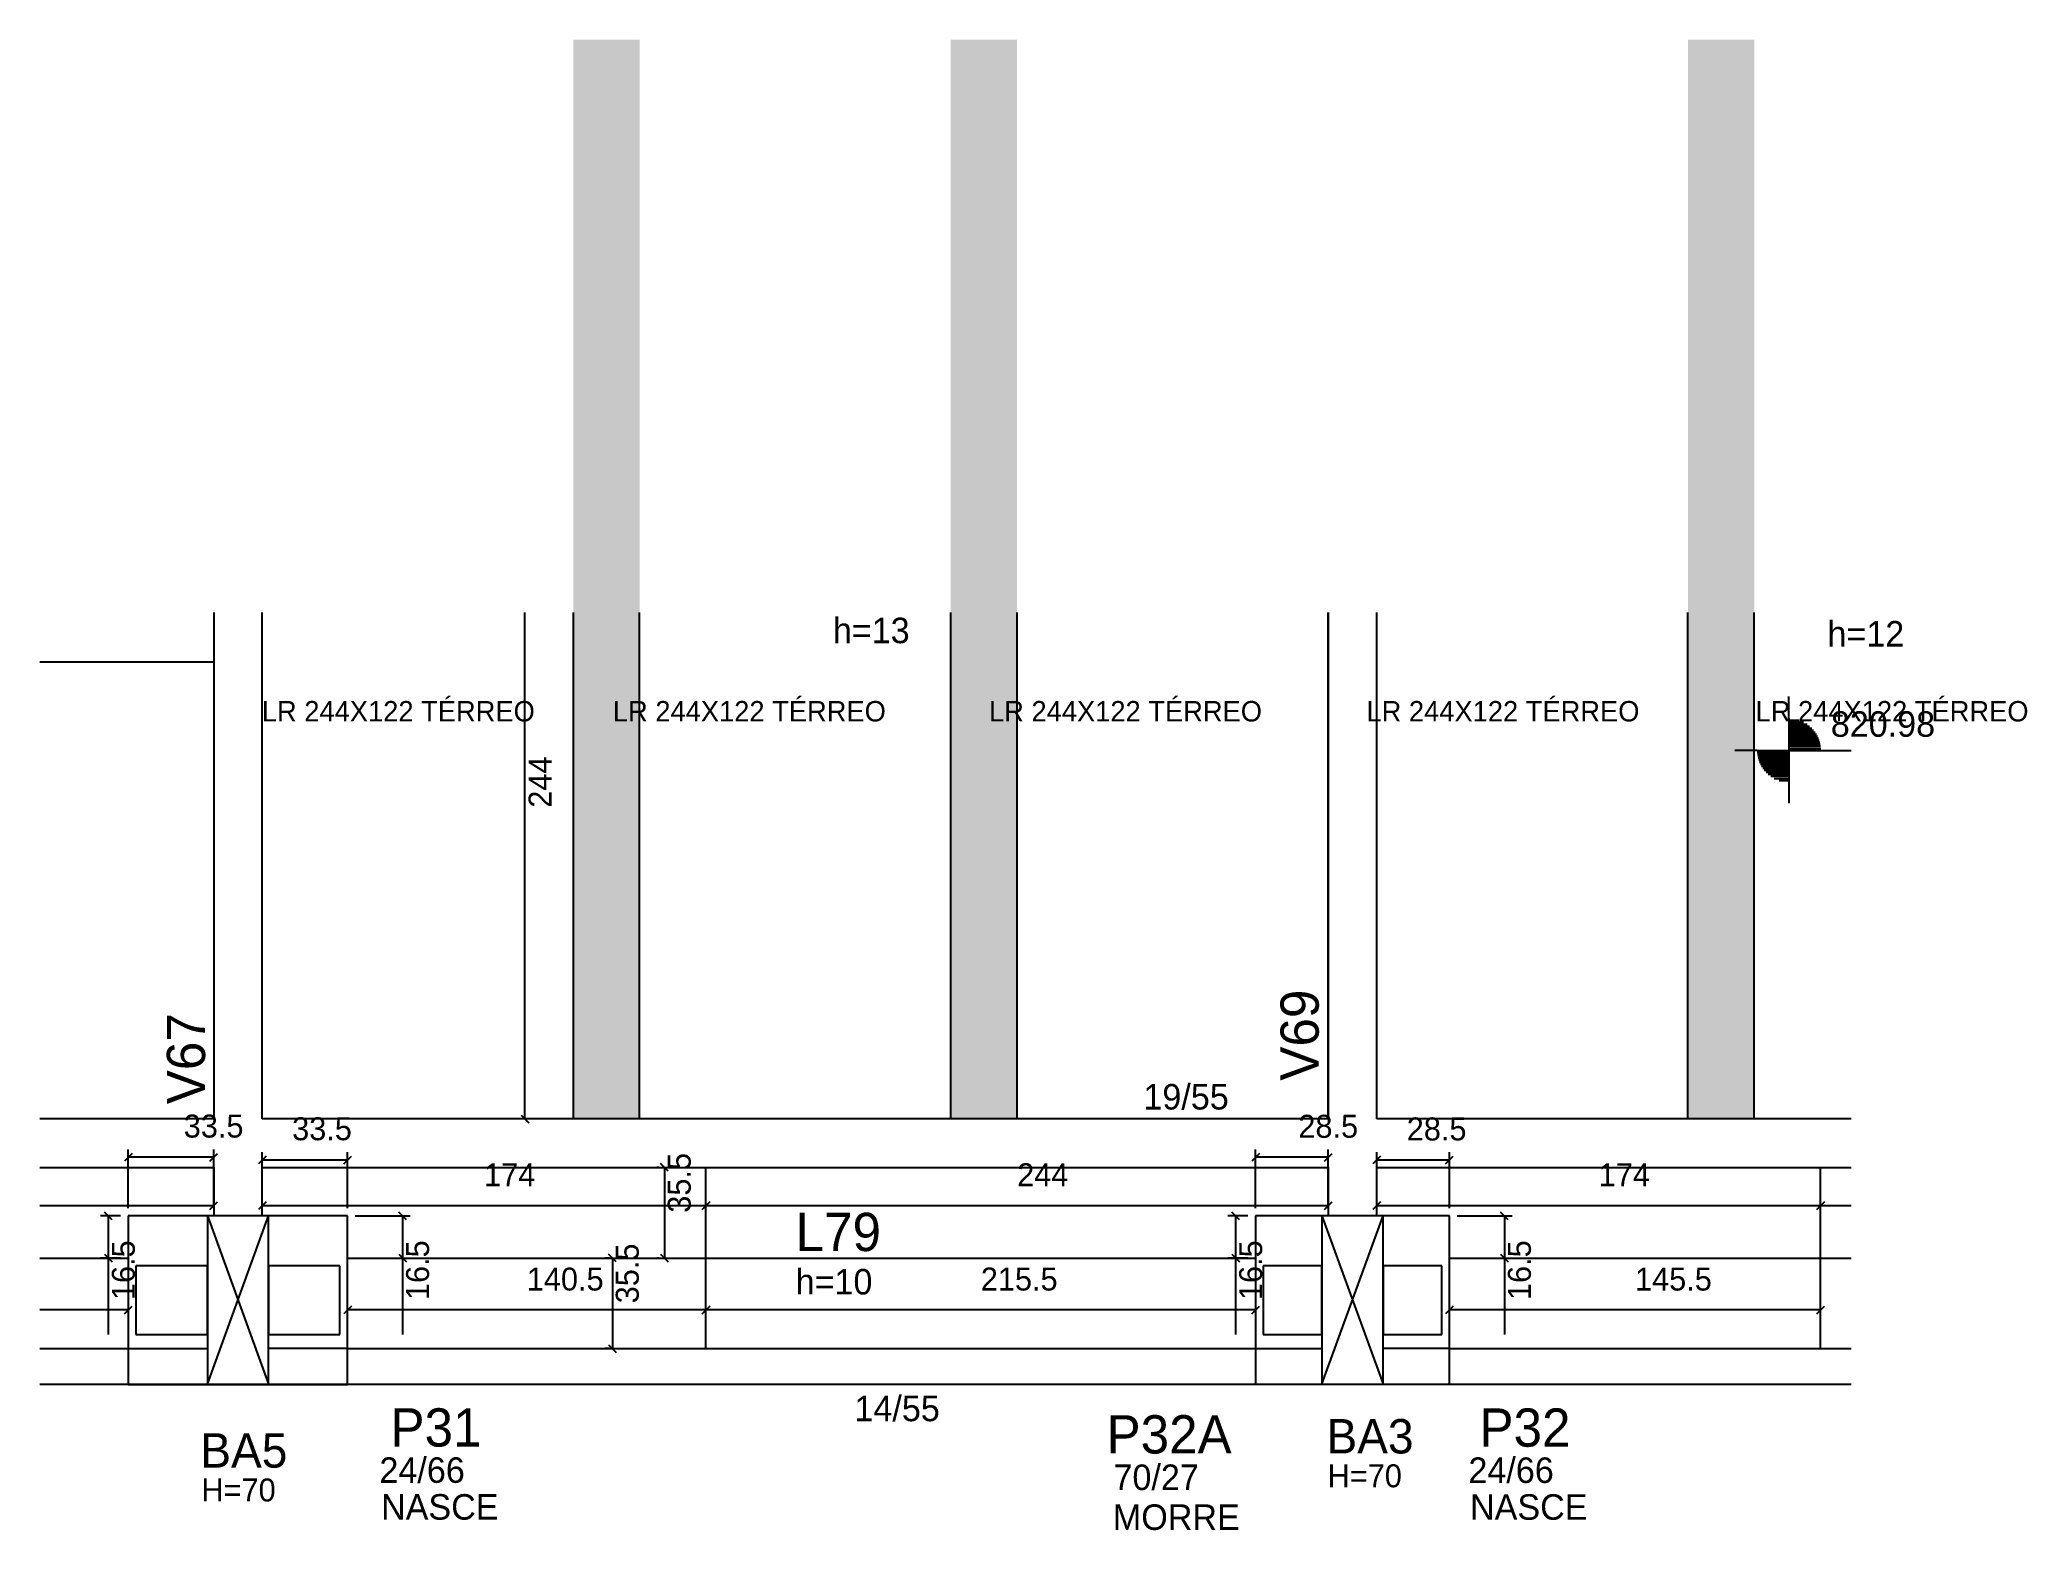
# Model space of a CAD drawing. Header units: metres. Extents: x 5488 to 6267, y 1923 to 2507.
import ezdxf

# ---------------------------------------------------------------- set-up
doc = ezdxf.new("R2010")
doc.units = ezdxf.units.M
for name, color, linetype in [('1', 7, 'Continuous'), ('3', 7, 'Continuous'), ('4', 7, 'Continuous'), ('7', 7, 'Continuous'), ('AUX00', 7, 'Continuous'), ('Hachura', 7, 'Continuous'), ('Painéis', 7, 'Continuous')]:
    doc.layers.add(name, color=color, linetype=linetype)

msp = doc.modelspace()

# ---------------------------------------------------------------- hatches: boundary and pattern name
at = {"layer": 'Hachura'}
h = msp.add_hatch(color=7, dxfattribs=at)
h.dxf.hatch_style = 1
h.paths.add_polyline_path([(5697.16, 2084.17), (5723.16, 2084.17), (5723.16, 2507.17), (5697.16, 2507.17), (5697.16, 2084.17)])
h = msp.add_hatch(color=7, dxfattribs=at)
h.dxf.hatch_style = 1
h.paths.add_polyline_path([(5845.16, 2084.17), (5871.16, 2084.17), (5871.16, 2507.17), (5845.16, 2507.17), (5845.16, 2084.17)])
h = msp.add_hatch(color=7, dxfattribs=at)
h.dxf.hatch_style = 1
h.paths.add_polyline_path([(6134.16, 2084.17), (6160.16, 2084.17), (6160.16, 2507.17), (6134.16, 2507.17), (6134.16, 2084.17)])

# ---------------------------------------------------------------- linework, layer by layer
at = {"layer": '1', "color": 1, "lineweight": 25}
for p, q in [((5553.66, 1980.17), (5577.66, 2046.17)), ((5553.66, 2046.17), (5577.66, 1980.17)), ((5990.66, 1980.17), (6014.66, 2046.17)), ((5990.66, 2046.17), (6014.66, 1980.17))]:
    msp.add_line(p, q, dxfattribs=at)
at = {"layer": '3', "color": 3, "lineweight": 25}
for p, q in [((6173.77, 2241.15), (6173.77, 2249.73)), ((6173.77, 2241.15), (6173.77, 2216.15)), ((6173.77, 2240.54), (6177.62, 2240.54)), ((6173.77, 2239.75), (6179.52, 2239.75)), ((6173.77, 2238.95), (6180.84, 2238.95)), ((6173.77, 2238.16), (6181.88, 2238.16)), ((6173.77, 2237.37), (6182.72, 2237.37)), ((6173.77, 2236.57), (6183.43, 2236.57)), ((6161.27, 2228.65), (6152.56, 2228.65)), ((6161.27, 2228.65), (6186.27, 2228.65)), ((6173.77, 2235.78), (6184.03, 2235.78)), ((6173.77, 2234.99), (6184.54, 2234.99)), ((6173.77, 2234.2), (6184.97, 2234.2)), ((6173.77, 2233.4), (6185.33, 2233.4)), ((6173.77, 2232.61), (6185.62, 2232.61)), ((6173.77, 2231.82), (6185.86, 2231.82)), ((6173.77, 2231.02), (6186.04, 2231.02)), ((6173.77, 2230.23), (6186.17, 2230.23)), ((6173.77, 2229.44), (6186.27, 2229.44)), ((6186.27, 2228.65), (6198.16, 2228.65)), ((6173.77, 2227.85), (6161.27, 2227.85)), ((6173.77, 2227.06), (6161.37, 2227.06)), ((6173.77, 2226.27), (6161.5, 2226.27)), ((6173.77, 2225.47), (6161.68, 2225.47)), ((6173.77, 2224.68), (6161.91, 2224.68)), ((6173.77, 2223.89), (6162.21, 2223.89)), ((6173.77, 2223.1), (6162.57, 2223.1)), ((6173.77, 2222.3), (6163, 2222.3)), ((6173.77, 2221.51), (6163.51, 2221.51)), ((6173.77, 2220.72), (6164.1, 2220.72)), ((6173.77, 2219.92), (6164.81, 2219.92)), ((6173.77, 2219.13), (6165.66, 2219.13)), ((6173.77, 2218.34), (6166.7, 2218.34)), ((6173.77, 2217.55), (6168.02, 2217.55)), ((6173.77, 2216.75), (6169.92, 2216.75)), ((6173.77, 2216.15), (6173.77, 2207.93)), ((5487.95, 1994.17), (5522.66, 1994.17)), ((5522.66, 1994.17), (5553.66, 1994.17)), ((5608.66, 1994.17), (5577.66, 1994.17)), ((5608.66, 1994.17), (5964.66, 1994.17)), ((5964.66, 1994.17), (5990.66, 1994.17)), ((6040.66, 1994.17), (6014.66, 1994.17)), ((6040.66, 1994.17), (6198.16, 1994.17)), ((5487.95, 1980.17), (5553.66, 1980.17)), ((5577.66, 1980.17), (5993.16, 1980.17)), ((6012.16, 1980.17), (6198.16, 1980.17))]:
    msp.add_line(p, q, dxfattribs=at)
for points in [[(5556.16, 2282.65), (5556.16, 2084.17)], [(5575.16, 2084.17), (5575.16, 2282.65)], [(5993.16, 2282.65), (5993.16, 2084.17)], [(6012.16, 2084.17), (6012.16, 2282.65)], [(5556.16, 2084.17), (5487.95, 2084.17)], [(5993.16, 2084.17), (5575.16, 2084.17)], [(6198.16, 2084.17), (6012.16, 2084.17)], [(5487.95, 2065.17), (5556.16, 2065.17)], [(5556.16, 2065.17), (5556.16, 2046.17)], [(5575.16, 2065.17), (5993.16, 2065.17)], [(5575.16, 2046.17), (5575.16, 2065.17)], [(5993.16, 2065.17), (5993.16, 2046.17)], [(6012.16, 2065.17), (6198.16, 2065.17)], [(6012.16, 2046.17), (6012.16, 2065.17)], [(5608.66, 2046.16), (5522.66, 2046.16)], [(5522.66, 2046.16), (5522.66, 1980.16)], [(5608.66, 1980.16), (5608.66, 2046.16)], [(6040.66, 2046.17), (5964.66, 2046.17)], [(5964.66, 2046.17), (5964.66, 1980.17)], [(6040.66, 1980.17), (6040.66, 2046.17)], [(5522.66, 1980.16), (5608.66, 1980.16)], [(5964.66, 1980.17), (6040.66, 1980.17)]]:
    msp.add_lwpolyline(points, dxfattribs=at)
at = {"layer": '7', "color": 7, "lineweight": 25}
for points in [[(5577.66, 2046.17), (5553.66, 2046.17)], [(5553.66, 2046.17), (5553.66, 1980.17)], [(5577.66, 1980.17), (5577.66, 2046.17)], [(6014.66, 2046.17), (5990.66, 2046.17)], [(5990.66, 2046.17), (5990.66, 1980.17)], [(6014.66, 1980.17), (6014.66, 2046.17)], [(5553.66, 2026.67), (5525.66, 2026.67)], [(5525.66, 2026.67), (5525.66, 1999.67)], [(5553.66, 1999.67), (5553.66, 2026.67)], [(5605.66, 2026.67), (5577.66, 2026.67)], [(5577.66, 2026.67), (5577.66, 1999.67)], [(5605.66, 1999.67), (5605.66, 2026.67)], [(5990.66, 2026.67), (5967.66, 2026.67)], [(5967.66, 2026.67), (5967.66, 1999.67)], [(5990.66, 1999.67), (5990.66, 2026.67)], [(6037.66, 2026.67), (6014.66, 2026.67)], [(6014.66, 2026.67), (6014.66, 1999.67)], [(6037.66, 1999.67), (6037.66, 2026.67)], [(5525.66, 1999.67), (5553.66, 1999.67)], [(5577.66, 1999.67), (5605.66, 1999.67)], [(5967.66, 1999.67), (5990.66, 1999.67)], [(6014.66, 1999.67), (6037.66, 1999.67)], [(5553.66, 1980.17), (5577.66, 1980.17)], [(5990.66, 1980.17), (6014.66, 1980.17)]]:
    msp.add_lwpolyline(points, dxfattribs=at)
at = {"layer": 'Painéis', "color": 4, "lineweight": 25}
for p, q in [((5678.17, 2084.17), (5678.17, 2282.65)), ((5522.66, 2049.17), (5522.66, 2072.19)), ((5556.16, 2069.19), (5522.66, 2069.19)), ((5556.16, 2049.17), (5556.16, 2072.19)), ((5575.16, 2049.17), (5575.16, 2071.15)), ((5575.16, 2068.15), (5608.66, 2068.15)), ((5608.66, 2049.17), (5608.66, 2071.15)), ((5730.63, 2065.17), (5729.87, 2065.17)), ((5732.87, 2065.17), (5732.87, 2029.67)), ((5964.66, 2049.17), (5964.66, 2072.19)), ((5993.16, 2069.19), (5964.66, 2069.19)), ((5993.16, 2049.17), (5993.16, 2072.19)), ((6012.16, 2049.17), (6012.16, 2071.15)), ((6012.16, 2068.15), (6040.66, 2068.15)), ((6040.66, 2049.17), (6040.66, 2071.15)), ((5487.95, 2050.23), (5556.16, 2050.23)), ((5575.16, 2050.23), (5749.16, 2050.23)), ((5749.16, 2050.23), (5993.16, 2050.23)), ((6012.16, 2050.23), (6186.16, 2050.23)), ((6186.16, 2050.23), (6198.16, 2050.23)), ((5519.66, 2046.16), (5511.82, 2046.16)), ((5514.82, 2046.16), (5514.82, 2029.66)), ((5611.66, 2046.16), (5633.18, 2046.16)), ((5630.18, 2046.16), (5630.18, 2029.67)), ((5961.66, 2046.17), (5953.82, 2046.17)), ((5956.82, 2046.17), (5956.82, 2029.67)), ((6043.66, 2046.17), (6065.18, 2046.17)), ((6062.18, 2046.17), (6062.18, 2029.67)), ((5519.66, 2029.66), (5511.82, 2029.66)), ((5514.82, 2029.66), (5514.82, 1999.69)), ((5611.66, 2029.67), (5633.18, 2029.67)), ((5630.18, 2029.67), (5630.18, 1999.69)), ((5711.38, 2029.67), (5709.5, 2029.67)), ((5712.5, 2029.67), (5712.5, 1994.17)), ((5730.63, 2029.67), (5729.87, 2029.67)), ((5961.66, 2029.67), (5953.82, 2029.67)), ((5956.82, 2029.67), (5956.82, 1999.69)), ((6043.66, 2029.67), (6065.18, 2029.67)), ((6062.18, 2029.67), (6062.18, 1999.69)), ((5522.66, 2009.32), (5487.95, 2009.32)), ((5749.16, 2009.32), (5608.66, 2009.32)), ((5964.66, 2009.32), (5749.16, 2009.32)), ((6186.16, 2009.32), (6040.66, 2009.32)), ((5711.38, 1994.17), (5709.5, 1994.17))]:
    msp.add_line(p, q, dxfattribs=at)
at = {"layer": 'Painéis', "color": 200, "lineweight": 25}
for p, q in [((5697.16, 2084.17), (5697.16, 2282.65)), ((5723.16, 2084.17), (5723.16, 2282.65)), ((5845.16, 2084.17), (5845.16, 2282.65)), ((5871.16, 2084.17), (5871.16, 2282.65)), ((5993.16, 2084.17), (5993.16, 2282.65)), ((6134.16, 2084.17), (6134.16, 2282.65)), ((6160.16, 2084.17), (6160.16, 2282.65)), ((5556.06, 2263.17), (5487.95, 2263.17)), ((5993.16, 2084.17), (5575.16, 2084.17)), ((6198.16, 2084.17), (6012.16, 2084.17)), ((5749.16, 1994.17), (5749.16, 2065.17)), ((6186.16, 1994.17), (6186.16, 2065.17)), ((5487.95, 2029.67), (5522.66, 2029.67)), ((5608.66, 2029.67), (5964.66, 2029.67)), ((6040.66, 2029.67), (6198.16, 2029.67))]:
    msp.add_line(p, q, dxfattribs=at)
at = {"layer": 'Painéis', "color": 0, "lineweight": 25}
for p, q in [((5676.67, 2085.67), (5679.67, 2082.67)), ((5524.16, 2070.69), (5521.16, 2067.69)), ((5554.66, 2067.69), (5557.66, 2070.69)), ((5576.66, 2069.65), (5573.66, 2066.65)), ((5607.16, 2066.65), (5610.16, 2069.65)), ((5734.37, 2063.67), (5731.37, 2066.67)), ((5966.16, 2070.69), (5963.16, 2067.69)), ((5991.66, 2067.69), (5994.66, 2070.69)), ((6013.66, 2069.65), (6010.66, 2066.65)), ((6039.16, 2066.65), (6042.16, 2069.65)), ((5554.66, 2048.73), (5557.66, 2051.73)), ((5576.66, 2051.73), (5573.66, 2048.73)), ((5747.66, 2048.73), (5750.66, 2051.73)), ((5750.66, 2051.73), (5747.66, 2048.73)), ((5991.66, 2048.73), (5994.66, 2051.73)), ((6013.66, 2051.73), (6010.66, 2048.73)), ((6184.66, 2048.73), (6187.66, 2051.73)), ((6187.66, 2051.73), (6184.66, 2048.73)), ((5516.32, 2044.66), (5513.32, 2047.66)), ((5631.68, 2044.66), (5628.68, 2047.66)), ((5958.32, 2044.67), (5955.32, 2047.67)), ((6063.68, 2044.67), (6060.68, 2047.67)), ((5513.32, 2031.16), (5516.32, 2028.16)), ((5628.68, 2031.17), (5631.68, 2028.17)), ((5714, 2028.17), (5711, 2031.17)), ((5731.37, 2031.17), (5734.37, 2028.17)), ((5955.32, 2031.17), (5958.32, 2028.17)), ((6060.68, 2031.17), (6063.68, 2028.17)), ((5521.16, 2007.82), (5524.16, 2010.82)), ((5610.16, 2010.82), (5607.16, 2007.82)), ((5750.66, 2010.82), (5747.66, 2007.82)), ((5747.66, 2007.82), (5750.66, 2010.82)), ((5963.16, 2007.82), (5966.16, 2010.82)), ((6042.16, 2010.82), (6039.16, 2007.82)), ((6184.66, 2007.82), (6187.66, 2010.82)), ((5711, 1995.67), (5714, 1992.67))]:
    msp.add_line(p, q, dxfattribs=at)

# ---------------------------------------------------------------- texts
at = {"layer": '3', "color": 3, "lineweight": 25}
for s, height, p in [('h=13', 10, (5798.9, 2270.65)), ('h=12', 10, (6188.85, 2269.33)), ('820.98', 10, (6190.17, 2233.97)), ('19/55', 10, (5920.66, 2087.87)), ('h=10', 10, (5784.31, 2015.39)), ('14/55', 10, (5807.37, 1965.71)), ('24/66', 10, (5621.13, 1941.55)), ('70/27', 10, (5908.93, 1938.74)), ('H=70', 9, (5992.89, 1939.81)), ('24/66', 10, (6048.09, 1941.51)), ('H=70', 9, (5551.35, 1934.26)), ('NASCE', 10, (5621.76, 1927.12)), ('MORRE', 10, (5908.68, 1923.11)), ('NASCE', 10, (6048.72, 1927.08))]:
    msp.add_text(s, height=height, dxfattribs=at).set_placement(p)
at = {"layer": '4', "color": 4, "lineweight": 25}
for s, p in [('V69', (5989.41, 2099.17)), ('V67', (5552.78, 2089.93))]:
    msp.add_text(s, height=15, rotation=90, dxfattribs=at).set_placement(p)
for s, height, p in [('L79', 15, (5784.31, 2032.39)), ('P31', 15, (5625.45, 1955.76)), ('P32A', 15, (5906.21, 1953.06)), ('BA3', 13.5, (5992.46, 1953.06)), ('P32', 15, (6052.41, 1955.72)), ('BA5', 13.5, (5550.92, 1947.51))]:
    msp.add_text(s, height=height, dxfattribs=at).set_placement(p)
at = {"layer": 'AUX00', "color": 7, "lineweight": 25}
for p in [(5575.02, 2239.98), (5712.65, 2239.98), (5860.13, 2239.98), (6008.11, 2239.98), (6160.67, 2239.98)]:
    msp.add_text('LR^J244X122^JTÉRREO', height=8, dxfattribs=at).set_placement(p)
at = {"layer": 'Painéis', "color": 240, "lineweight": 25}
for s, p in [('244', (5688.61, 2206.17)), ('35.5', (5743.17, 2047.42)), ('16.5', (5525.22, 2013.18)), ('16.5', (5640.58, 2013.18)), ('35.5', (5722.8, 2011.92)), ('16.5', (5967.22, 2013.18)), ('16.5', (6072.58, 2013.18))]:
    msp.add_text(s, height=9, rotation=90, dxfattribs=at).set_placement(p)
for s, p in [('33.5', (5544.41, 2076.88)), ('33.5', (5586.91, 2075.84)), ('28.5', (5981.41, 2076.8)), ('28.5', (6023.91, 2075.76)), ('174', (5662.16, 2057.8)), ('244', (5871.16, 2057.8)), ('174', (6099.16, 2057.8)), ('140.5', (5678.91, 2016.92)), ('215.5', (5856.91, 2016.92)), ('145.5', (6113.41, 2016.92))]:
    msp.add_text(s, height=9, dxfattribs=at).set_placement(p)

doc.saveas('drawing.dxf')
